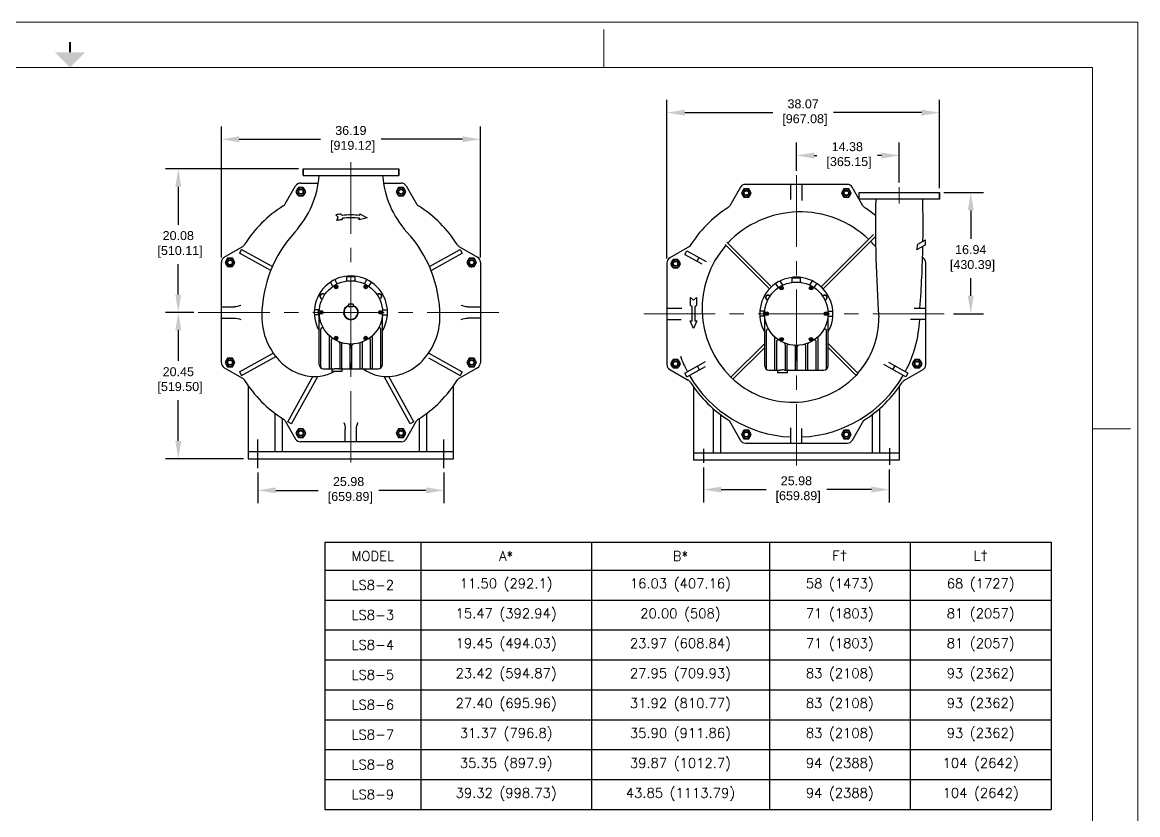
# Model space of a CAD drawing. Header units: inches. Extents: x 3 to 301, y 0 to 227.
# Drawn here: x 145.6 to 301.5, y 116.5 to 227.3 of the extents above; entities that cross this region are included whole.
import ezdxf
from ezdxf.enums import TextEntityAlignment as Align

# ---------------------------------------------------------------- set-up
doc = ezdxf.new("R2010")
doc.units = ezdxf.units.IN
doc.header["$MEASUREMENT"] = 0
doc.linetypes.add('点画线', pattern=[16, 10, -2, 2, -2])
doc.layers.add('OBJ', color=7, linetype='Continuous')
doc.layers.add('Title Block', color=7, linetype='Continuous')
doc.layers.add('中心线层', color=1, linetype='点画线', lineweight=18)
doc.styles.add('ACANSTS', font='romans.shx', dxfattribs={"height": 1})
doc.styles.add('Roman', font='romans')
doc.styles.get("Standard").update_dxf_attribs({"font": 'arial.ttf'})
doc.dimstyles.new('STANDARD 2 PLCS', dxfattribs={"dimtxt": 0.125, "dimasz": 0.18, "dimexe": 0.18, "dimexo": 0.0625, "dimgap": 0.09, "dimtad": 0, "dimtih": 1, "dimtoh": 1, "dimzin": 4, "dimdsep": 46, "dimtxsty": 'Standard', "dimcen": 0.09, "dimaunit": 1, "dimadec": 0, "dimazin": 1, "dimtfac": 1, "dimtofl": 0, "dimtmove": 1, "dimatfit": 3, "dimfxl": 1, "dimtolj": 1, "dimtzin": 4, "dimarcsym": 0})

# ---------------------------------------------------------------- blocks, each defined once
blk = doc.blocks.new('*D158')
at = {"color": 0, "lineweight": -2, "transparency": 16777216}
for p, q in [((184.21, 206.83), (165.61, 206.83)), ((167.41, 204.33), (167.41, 199)), ((167.41, 189.25), (167.41, 193.51)), ((169.57, 186.75), (165.61, 186.75))]:
    blk.add_line(p, q, dxfattribs=at)
at = {"color": 0, "transparency": 16777216}
for points in [[(166.99, 204.33), (167.82, 204.33), (167.41, 206.83)], [(166.99, 189.25), (167.82, 189.25), (167.41, 186.75)]]:
    blk.add_solid(points, dxfattribs=at)
at = {"layer": 'Defpoints', "color": 0, "transparency": 16777216}
for p in [(184.84, 206.83), (167.41, 186.75), (170.19, 186.75)]:
    blk.add_point(p, dxfattribs=at)
at = {"color": 0, "transparency": 16777216, "insert": (167.41, 196.26), "char_height": 1.25, "attachment_point": 5}
blk.add_mtext('\\A1;20.08\\P [510.11]', dxfattribs=at)
blk = doc.blocks.new('*D159')
at = {"color": 0, "lineweight": -2, "transparency": 16777216}
for p, q in [((169.57, 186.75), (165.61, 186.75)), ((167.41, 184.25), (167.41, 179.97)), ((167.41, 168.79), (167.41, 174.48)), ((176.54, 166.29), (165.61, 166.29))]:
    blk.add_line(p, q, dxfattribs=at)
at = {"color": 0, "transparency": 16777216}
for points in [[(166.99, 184.25), (167.82, 184.25), (167.41, 186.75)], [(166.99, 168.79), (167.82, 168.79), (167.41, 166.29)]]:
    blk.add_solid(points, dxfattribs=at)
at = {"layer": 'Defpoints', "color": 0, "transparency": 16777216}
for p in [(167.41, 186.75), (170.19, 186.75), (177.17, 166.29)]:
    blk.add_point(p, dxfattribs=at)
at = {"color": 0, "transparency": 16777216, "insert": (167.41, 177.23), "char_height": 1.25, "attachment_point": 5}
blk.add_mtext('\\A1;20.45\\P [519.50]', dxfattribs=at)
blk = doc.blocks.new('*D160')
at = {"color": 0, "lineweight": -2, "transparency": 16777216}
for p, q in [((173.43, 194.41), (173.43, 212.76)), ((209.62, 194.41), (209.62, 212.76)), ((175.93, 210.96), (187.28, 210.96)), ((207.12, 210.96), (195.76, 210.96))]:
    blk.add_line(p, q, dxfattribs=at)
at = {"color": 0, "transparency": 16777216}
for points in [[(175.93, 211.38), (175.93, 210.55), (173.43, 210.96)], [(207.12, 211.38), (207.12, 210.55), (209.62, 210.96)]]:
    blk.add_solid(points, dxfattribs=at)
at = {"layer": 'Defpoints', "color": 0, "transparency": 16777216}
for p in [(209.62, 210.96), (173.43, 193.79), (209.62, 193.79)]:
    blk.add_point(p, dxfattribs=at)
at = {"color": 0, "transparency": 16777216, "insert": (191.52, 210.96), "char_height": 1.25, "attachment_point": 5}
blk.add_mtext('\\A1;36.19\\P [919.12]', dxfattribs=at)
blk = doc.blocks.new('*D161')
at = {"color": 0, "lineweight": -2, "transparency": 16777216}
for p, q in [((178.53, 164.36), (178.53, 160.07)), ((204.51, 164.36), (204.51, 160.07)), ((181.03, 161.87), (186.96, 161.87)), ((202.01, 161.87), (195.45, 161.87))]:
    blk.add_line(p, q, dxfattribs=at)
at = {"color": 0, "transparency": 16777216}
for points in [[(181.03, 162.29), (181.03, 161.45), (178.53, 161.87)], [(202.01, 162.29), (202.01, 161.45), (204.51, 161.87)]]:
    blk.add_solid(points, dxfattribs=at)
at = {"layer": 'Defpoints', "color": 0, "transparency": 16777216}
for p in [(178.53, 164.98), (204.51, 164.98), (204.51, 161.87)]:
    blk.add_point(p, dxfattribs=at)
at = {"color": 0, "transparency": 16777216, "insert": (191.2, 161.87), "char_height": 1.25, "attachment_point": 5}
blk.add_mtext('\\A1;25.98\\P [659.89]', dxfattribs=at)
blk = doc.blocks.new('*D162')
at = {"color": 0, "lineweight": -2, "transparency": 16777216}
for p, q in [((235.67, 194.31), (235.67, 216.48)), ((273.74, 204.13), (273.74, 216.48)), ((238.17, 214.68), (250.47, 214.68)), ((271.24, 214.68), (258.95, 214.68))]:
    blk.add_line(p, q, dxfattribs=at)
at = {"color": 0, "transparency": 16777216}
for points in [[(238.17, 215.09), (238.17, 214.26), (235.67, 214.68)], [(271.24, 215.09), (271.24, 214.26), (273.74, 214.68)]]:
    blk.add_solid(points, dxfattribs=at)
at = {"layer": 'Defpoints', "color": 0, "transparency": 16777216}
for p in [(273.74, 214.68), (273.74, 203.51), (235.67, 193.68)]:
    blk.add_point(p, dxfattribs=at)
at = {"color": 0, "transparency": 16777216, "insert": (254.71, 214.68), "char_height": 1.25, "attachment_point": 5}
blk.add_mtext('\\A1;38.07\\P [967.08]', dxfattribs=at)
blk = doc.blocks.new('*D163')
at = {"color": 0, "lineweight": -2, "transparency": 16777216}
for p, q in [((274.37, 203.51), (279.93, 203.51)), ((278.13, 201.01), (278.13, 197.04)), ((278.13, 189.07), (278.13, 191.55)), ((275.72, 186.57), (279.93, 186.57))]:
    blk.add_line(p, q, dxfattribs=at)
at = {"color": 0, "transparency": 16777216}
for points in [[(277.72, 201.01), (278.55, 201.01), (278.13, 203.51)], [(277.72, 189.07), (278.55, 189.07), (278.13, 186.57)]]:
    blk.add_solid(points, dxfattribs=at)
at = {"layer": 'Defpoints', "color": 0, "transparency": 16777216}
for p in [(273.74, 203.51), (278.13, 203.51), (275.09, 186.57)]:
    blk.add_point(p, dxfattribs=at)
at = {"color": 0, "transparency": 16777216, "insert": (278.13, 194.3), "char_height": 1.25, "attachment_point": 5}
blk.add_mtext('\\A1;16.94\\P [430.39]', dxfattribs=at)
blk = doc.blocks.new('*D164')
at = {"color": 0, "lineweight": -2, "transparency": 16777216}
for p, q in [((253.76, 206.56), (253.76, 210.49)), ((268.14, 204.9), (268.14, 210.49)), ((256.26, 208.69), (256.64, 208.69)), ((265.64, 208.69), (265.12, 208.69))]:
    blk.add_line(p, q, dxfattribs=at)
at = {"color": 0, "transparency": 16777216}
for points in [[(256.26, 209.1), (256.26, 208.27), (253.76, 208.69)], [(265.64, 209.1), (265.64, 208.27), (268.14, 208.69)]]:
    blk.add_solid(points, dxfattribs=at)
at = {"layer": 'Defpoints', "color": 0, "transparency": 16777216}
for p in [(253.76, 208.69), (253.76, 205.93), (268.14, 204.28)]:
    blk.add_point(p, dxfattribs=at)
at = {"color": 0, "transparency": 16777216, "insert": (260.88, 208.69), "char_height": 1.25, "attachment_point": 5}
blk.add_mtext('\\A1;14.38\\P [365.15]', dxfattribs=at)
blk = doc.blocks.new('*D165')
at = {"color": 0, "lineweight": -2, "transparency": 16777216}
for p, q in [((240.77, 165.09), (240.77, 160.18)), ((266.75, 164.79), (266.75, 160.18)), ((243.27, 161.98), (249.53, 161.98)), ((264.25, 161.98), (258.01, 161.98))]:
    blk.add_line(p, q, dxfattribs=at)
at = {"color": 0, "transparency": 16777216}
for points in [[(243.27, 162.39), (243.27, 161.56), (240.77, 161.98)], [(264.25, 162.39), (264.25, 161.56), (266.75, 161.98)]]:
    blk.add_solid(points, dxfattribs=at)
at = {"layer": 'Defpoints', "color": 0, "transparency": 16777216}
for p in [(240.77, 165.71), (266.75, 165.42), (266.75, 161.98)]:
    blk.add_point(p, dxfattribs=at)
at = {"color": 0, "transparency": 16777216, "insert": (253.77, 161.98), "char_height": 1.25, "attachment_point": 5}
blk.add_mtext('\\A1;25.98\\P [659.89]', dxfattribs=at)
blk = doc.blocks.new('*T174')
at = {"layer": 'Title Block', "color": 0, "linetype": 'ByBlock', "lineweight": -2, "transparency": 16777216}
for p, q in [((0, 0), (101.5, 0)), ((0, 0), (0, -37.39)), ((13.4, 0), (13.4, -37.39)), ((37.27, 0), (37.27, -37.39)), ((62.12, 0), (62.12, -37.39)), ((81.78, 0), (81.78, -37.39)), ((101.5, 0), (101.5, -37.39)), ((0, -3.93), (101.5, -3.93)), ((0, -8.11), (101.5, -8.11)), ((0, -12.29), (101.5, -12.29)), ((0, -16.48), (101.5, -16.48)), ((0, -20.66), (101.5, -20.66)), ((0, -24.84), (101.5, -24.84)), ((0, -29.03), (101.5, -29.03)), ((0, -33.21), (101.5, -33.21)), ((0, -37.39), (101.5, -37.39))]:
    blk.add_line(p, q, dxfattribs=at)
at = {"layer": 'Title Block', "color": 0, "lineweight": 15, "transparency": 16777216, "char_height": 1.35, "attachment_point": 5, "style": 'Roman'}
for s, insert, width in [('MODEL', (6.7, -1.96), 11.2753), ('A*', (25.34, -1.96), 21.7422), ('B*', (49.69, -1.96), 22.7204), ('F{\\fArial|b0|i0|c0|p34;†}', (71.95, -1.96), 17.5359), ('L{\\fArial|b0|i0|c0|p34;†}', (91.64, -1.96), 17.5996), ('LS8-2', (6.7, -6.02), 11.2753), ('11.50 (292.1)', (25.34, -6.02), 21.7422), ('16.03 (407.16)', (49.69, -6.02), 22.7204), ('58 (1473)', (71.95, -6.02), 17.5359), ('68 (1727)', (91.64, -6.02), 18.6628), ('15.47 (392.94)', (25.34, -10.2), 21.7422), ('20.00 (508)', (49.69, -10.2), 22.7204), ('71 (1803)', (71.95, -10.2), 18.599), ('81 (2057)', (91.64, -10.2), 18.6628), ('LS8-3', (6.7, -10.2), 11.2753), ('LS8-4', (6.7, -14.38), 11.2753), ('19.45 (494.03)', (25.34, -14.38), 21.7422), ('23.97 (608.84)', (49.69, -14.38), 22.7204), ('71 (1803)', (71.95, -14.38), 18.599), ('81 (2057)', (91.64, -14.38), 18.6628), ('LS8-5', (6.7, -18.57), 11.2753), ('23.42 (594.87)', (25.34, -18.57), 21.7422), ('27.95 (709.93)', (49.69, -18.57), 22.7204), ('83 (2108)', (71.95, -18.57), 18.599), ('93 (2362)', (91.64, -18.57), 18.6628), ('27.40 (695.96)', (25.34, -22.75), 21.7422), ('31.92 (810.77)', (49.69, -22.75), 22.7204), ('83 (2108)', (71.95, -22.75), 18.599), ('93 (2362)', (91.64, -22.75), 18.6628), ('LS8-6', (6.7, -22.75), 11.2753), ('LS8-7', (6.7, -26.93), 11.2753), ('31.37 (796.8)', (25.34, -26.93), 21.7422), ('35.90 (911.86)', (49.69, -26.93), 22.7204), ('83 (2108)', (71.95, -26.93), 18.599), ('93 (2362)', (91.64, -26.93), 18.6628), ('LS8-8', (6.7, -31.12), 11.2753), ('35.35 (897.9)', (25.34, -31.12), 21.7422), ('39.87 (1012.7)', (49.69, -31.12), 22.7204), ('94 (2388)', (71.95, -31.12), 18.599), ('104 (2642)', (91.64, -31.12), 18.6628), ('39.32 (998.73)', (25.34, -35.3), 21.7422), ('43.85 (1113.79)', (49.69, -35.3), 22.7204), ('94 (2388)', (71.95, -35.3), 18.599), ('104 (2642)', (91.64, -35.3), 18.6628), ('LS8-9', (6.7, -35.3), 11.2753)]:
    blk.add_mtext(s, dxfattribs=dict(at, insert=insert, width=width))
blk = doc.blocks.new('LONE STAR BLOWER TITLE BLOCK (SIZE A)')
at = {"layer": 'Title Block', "lineweight": 15}
for p, q in [((23.625, 18), (0, 18)), ((17.719, 17.5), (17.719, 17.922)), ((23.625, 0), (23.625, 18)), ((23.125, 17.5), (0.5, 17.5)), ((23.125, 17.5), (0.5, 17.5)), ((23.125, 0.5), (23.125, 17.5)), ((23.125, 13.5), (23.547, 13.5))]:
    blk.add_line(p, q, dxfattribs=at)
at = {"layer": 'Title Block', "lineweight": 15, "const_width": 0.0225}
blk.add_lwpolyline([(11.812, 17.781), (11.812, 17.669)], dxfattribs=at)
at = {"layer": 'Title Block', "lineweight": 15}
blk.add_solid([(11.644, 17.669), (11.981, 17.669), (11.812, 17.5)], dxfattribs=at)
at = {"layer": 'Title Block', "lineweight": 15, "style": 'ACANSTS'}
for tag, p, height in [('DRAWN_BY', (14.369, 2.285), 0.135), ('DRAWN_DATE', (15.515, 2.294), 0.135), ('DRAWING_SUBTITLE', (17.513, 1.977), 0.203), ('CHECKED_BY', (14.391, 1.94), 0.135), ('CHECK_DATE', (15.496, 1.94), 0.135), ('ENGINEER', (14.385, 1.608), 0.135), ('ENG_DATE', (15.487, 1.603), 0.135), ('DRAWING_SUBTITLE', (17.511, 1.549), 0.203), ('MANUFACTURING', (14.381, 1.271), 0.135), ('MFG_DATE', (15.488, 1.27), 0.135), ('CONTROL', (14.381, 0.933), 0.135), ('CONTROL_DATE', (15.488, 0.932), 0.135), ('CAGE_CODE', (17.727, 0.916), 0.135), ('MODEL_FILE_NAME', (8.295, 0.611), 0.135), ('APPROVED_BY', (14.37, 0.568), 0.135), ('APPROVAL_DATE', (15.48, 0.562), 0.135)]:
    blk.add_attdef(tag, p, '', height=height, dxfattribs=at)
at = {"layer": 'Title Block', "lineweight": 15, "style": 'Roman', "flags": 8}
for tag, height, p in [('DWG_NUMBER', 0.281, (18.91, 1.147)), ('SCALE', 0.135, (17.903, 0.704)), ('SHEETNUMBER', 0.135, (21.256, 0.704)), ('TOTA_SHEETS', 0.135, (21.894, 0.702))]:
    blk.add_attdef(tag, text='', height=height, dxfattribs=at).set_placement(p, align=Align.TOP_LEFT)
at = {"layer": 'Title Block', "lineweight": 15, "style": 'ACANSTS'}
blk.add_attdef('REVISION', text='', height=0.135, dxfattribs=at).set_placement((22.849, 0.893), align=Align.CENTER)

msp = doc.modelspace()

# ---------------------------------------------------------------- linework, layer by layer
at = {"color": 5}
for p, q in [((178.533, 164.981), (178.533, 168.981)), ((204.513, 164.981), (204.513, 168.981)), ((240.772, 167.669), (240.772, 165.715)), ((266.752, 167.79), (266.752, 165.419))]:
    msp.add_line(p, q, dxfattribs=at)
at = {"layer": 'OBJ', "color": 7}
for p, q in [((184.836, 206.829), (184.836, 205.885)), ((184.836, 205.885), (184.836, 206.829)), ((184.836, 206.829), (198.209, 206.829)), ((184.836, 205.885), (198.209, 205.885)), ((198.209, 206.829), (198.209, 205.885)), ((198.209, 205.885), (198.209, 206.829)), ((182.343, 201.919), (183.801, 204.446)), ((184.19, 204.215), (183.85, 203.625)), ((184.872, 204.215), (184.19, 204.215)), ((184.482, 204.839), (186.968, 204.839)), ((184.531, 204.215), (184.531, 204.219)), ((185.212, 203.625), (184.872, 204.215)), ((196.077, 204.839), (198.563, 204.839)), ((198.174, 204.215), (197.833, 203.625)), ((198.855, 204.215), (198.174, 204.215)), ((198.514, 204.215), (198.514, 204.219)), ((199.195, 203.625), (198.855, 204.215)), ((199.244, 204.446), (200.703, 201.919)), ((245.963, 204.265), (244.46, 201.66)), ((260.879, 204.658), (246.645, 204.658)), ((252.975, 202.516), (252.975, 204.658)), ((254.549, 204.658), (254.549, 202.407)), ((263.064, 201.66), (261.561, 204.265)), ((183.85, 203.625), (184.19, 203.035)), ((184.19, 203.035), (184.872, 203.035)), ((184.872, 203.035), (185.212, 203.625)), ((197.833, 203.625), (198.174, 203.035)), ((198.174, 203.035), (198.855, 203.035)), ((198.855, 203.035), (199.195, 203.625)), ((246.43, 204.034), (246.089, 203.444)), ((246.089, 203.444), (246.43, 202.854)), ((247.111, 204.034), (246.43, 204.034)), ((246.43, 202.854), (247.111, 202.854)), ((246.77, 204.034), (246.77, 204.038)), ((247.452, 203.444), (247.111, 204.034)), ((247.111, 202.854), (247.452, 203.444)), ((260.413, 204.034), (260.072, 203.444)), ((260.072, 203.444), (260.413, 202.854)), ((261.094, 204.034), (260.413, 204.034)), ((260.413, 202.854), (261.094, 202.854)), ((260.754, 204.034), (260.754, 204.038)), ((261.435, 203.444), (261.094, 204.034)), ((261.094, 202.854), (261.435, 203.444)), ((262.533, 202.566), (262.533, 203.51)), ((262.533, 202.566), (262.533, 203.51)), ((262.533, 203.51), (273.743, 203.51)), ((273.743, 203.51), (273.743, 202.566)), ((273.743, 202.566), (273.743, 203.51)), ((273.743, 202.566), (262.533, 202.566)), ((189.761, 200.049), (189.405, 200.389)), ((189.542, 199.614), (189.761, 200.049)), ((190.121, 200.494), (190.306, 200.316)), ((190.353, 199.925), (190.211, 199.712)), ((193.774, 199.964), (192.697, 199.688)), ((192.697, 199.688), (192.721, 199.922)), ((192.762, 200.314), (192.786, 200.548)), ((192.786, 200.548), (193.774, 199.964)), ((244.05, 196.556), (250.288, 190.317)), ((264.562, 197.643), (257.236, 190.317)), ((264.82, 197.345), (257.514, 190.039)), ((270.723, 196.304), (271.8, 196.901)), ((173.823, 194.467), (176.349, 195.926)), ((176.239, 195.555), (175.953, 195.039)), ((180.324, 192.616), (175.953, 195.039)), ((176.239, 195.555), (180.553, 193.164)), ((202.492, 193.164), (206.806, 195.555)), ((202.721, 192.616), (207.092, 195.039)), ((206.696, 195.926), (209.222, 194.467)), ((206.806, 195.555), (207.092, 195.039)), ((238.833, 195.964), (236.062, 194.364)), ((238.19, 194.859), (238.476, 195.375)), ((238.19, 194.859), (240.578, 193.536)), ((238.476, 195.375), (241.155, 193.89)), ((243.793, 196.255), (250.01, 190.039)), ((270.615, 195.569), (271.788, 196.22)), ((173.43, 179.706), (173.43, 193.786)), ((174.303, 194.328), (173.962, 193.738)), ((173.962, 193.738), (174.303, 193.148)), ((174.984, 194.328), (174.303, 194.328)), ((174.643, 194.328), (174.643, 194.331)), ((175.325, 193.738), (174.984, 194.328)), ((174.984, 193.148), (175.325, 193.738)), ((208.061, 194.328), (207.721, 193.738)), ((207.721, 193.738), (208.061, 193.148)), ((208.742, 194.328), (208.061, 194.328)), ((208.402, 194.328), (208.402, 194.331)), ((209.083, 193.738), (208.742, 194.328)), ((208.742, 193.148), (209.083, 193.738)), ((209.616, 193.786), (209.616, 179.706)), ((235.669, 193.682), (235.669, 179.448)), ((236.542, 194.147), (236.201, 193.557)), ((236.201, 193.557), (236.542, 192.967)), ((237.223, 194.147), (236.542, 194.147)), ((236.883, 194.147), (236.883, 194.151)), ((237.564, 193.557), (237.223, 194.147)), ((237.223, 192.967), (237.564, 193.557)), ((239.885, 193.92), (240.171, 194.436)), ((271.462, 194.364), (271.398, 194.4)), ((271.855, 179.448), (271.855, 193.682)), ((174.303, 193.148), (174.984, 193.148)), ((190.933, 191.233), (190.933, 191.781)), ((190.933, 191.781), (192.113, 191.781)), ((192.113, 191.233), (192.113, 191.781)), ((208.061, 193.148), (208.742, 193.148)), ((236.542, 192.967), (237.223, 192.967)), ((189.015, 190.381), (188.665, 190.987)), ((189.626, 190.739), (189.279, 191.341)), ((189.39, 190.439), (189.323, 190.323)), ((189.323, 190.323), (189.39, 190.206)), ((189.525, 190.439), (189.39, 190.439)), ((189.39, 190.206), (189.525, 190.206)), ((189.592, 190.323), (189.525, 190.439)), ((189.525, 190.206), (189.592, 190.323)), ((193.42, 190.74), (193.766, 191.341)), ((193.52, 190.439), (193.453, 190.323)), ((193.453, 190.323), (193.52, 190.206)), ((193.655, 190.439), (193.52, 190.439)), ((193.52, 190.206), (193.655, 190.206)), ((193.722, 190.323), (193.655, 190.439)), ((193.655, 190.206), (193.722, 190.323)), ((194.03, 190.381), (194.38, 190.987)), ((251.254, 190.2), (250.905, 190.806)), ((251.865, 190.558), (251.518, 191.16)), ((251.63, 190.258), (251.562, 190.142)), ((251.562, 190.142), (251.63, 190.025)), ((251.765, 190.258), (251.63, 190.258)), ((251.832, 190.142), (251.765, 190.258)), ((251.765, 190.025), (251.832, 190.142)), ((253.172, 191.052), (253.172, 191.6)), ((253.172, 191.6), (254.352, 191.6)), ((254.352, 191.052), (254.352, 191.6)), ((255.659, 190.559), (256.006, 191.16)), ((255.76, 190.258), (255.692, 190.142)), ((255.692, 190.142), (255.76, 190.025)), ((255.894, 190.258), (255.76, 190.258)), ((255.962, 190.142), (255.894, 190.258)), ((255.894, 190.025), (255.962, 190.142)), ((256.27, 190.2), (256.619, 190.806)), ((187.197, 189.008), (187.401, 189.362)), ((187.401, 188.654), (187.197, 189.008)), ((187.401, 189.362), (187.81, 189.362)), ((187.535, 188.654), (187.401, 188.654)), ((187.81, 189.362), (187.875, 189.249)), ((195.171, 189.249), (195.235, 189.362)), ((195.235, 189.362), (195.644, 189.362)), ((195.644, 188.654), (195.512, 188.654)), ((195.644, 189.362), (195.849, 189.008)), ((195.849, 189.008), (195.644, 188.654)), ((238.983, 187.732), (238.983, 188.814)), ((238.983, 188.814), (239.396, 188.467)), ((239.396, 188.467), (239.809, 188.814)), ((239.809, 188.814), (239.809, 187.732)), ((249.436, 188.827), (249.64, 189.181)), ((249.64, 188.473), (249.436, 188.827)), ((249.64, 189.181), (250.049, 189.181)), ((250.049, 189.181), (250.114, 189.068)), ((251.63, 190.025), (251.765, 190.025)), ((255.76, 190.025), (255.894, 190.025)), ((257.41, 189.068), (257.475, 189.181)), ((257.475, 189.181), (257.884, 189.181)), ((257.884, 189.181), (258.088, 188.827)), ((258.088, 188.827), (257.884, 188.473)), ((173.43, 187.533), (175.201, 187.533)), ((187.115, 187.1), (186.422, 187.1)), ((186.999, 186.392), (186.999, 187.1)), ((191.231, 187.926), (191.208, 187.902)), ((191.208, 187.902), (191.208, 187.556)), ((191.208, 187.657), (191.208, 187.533)), ((191.208, 187.556), (191.231, 187.533)), ((191.837, 187.533), (191.208, 187.533)), ((191.814, 187.926), (191.231, 187.926)), ((191.814, 187.533), (191.231, 187.533)), ((191.837, 187.902), (191.814, 187.926)), ((191.814, 187.533), (191.837, 187.556)), ((191.837, 187.902), (191.837, 187.556)), ((191.837, 187.657), (191.837, 187.533)), ((195.927, 187.1), (196.623, 187.1)), ((207.844, 187.533), (209.616, 187.533)), ((235.669, 187.352), (237.779, 187.352)), ((239.199, 187.551), (238.983, 187.732)), ((239.199, 185.579), (239.199, 187.551)), ((239.809, 187.732), (239.592, 187.551)), ((239.592, 187.551), (239.592, 185.579)), ((249.774, 188.473), (249.64, 188.473)), ((257.884, 188.473), (257.752, 188.473)), ((270.204, 187.352), (271.855, 187.352)), ((173.43, 185.959), (175.201, 185.959)), ((187.098, 186.392), (186.422, 186.392)), ((187.098, 179.469), (187.098, 186.639)), ((187.325, 186.863), (187.258, 186.746)), ((187.258, 186.746), (187.325, 186.629)), ((187.46, 186.863), (187.325, 186.863)), ((187.325, 186.629), (187.46, 186.629)), ((187.528, 186.746), (187.46, 186.863)), ((187.46, 186.629), (187.528, 186.746)), ((195.585, 186.863), (195.518, 186.746)), ((195.518, 186.746), (195.585, 186.629)), ((195.72, 186.863), (195.585, 186.863)), ((195.585, 186.629), (195.72, 186.629)), ((195.787, 186.746), (195.72, 186.863)), ((195.72, 186.629), (195.787, 186.746)), ((195.947, 179.469), (195.947, 186.639)), ((195.947, 186.392), (196.623, 186.392)), ((209.616, 185.959), (207.844, 185.959)), ((235.669, 185.778), (237.663, 185.778)), ((238.943, 185.579), (239.199, 185.579)), ((239.396, 184.487), (238.943, 185.579)), ((239.848, 185.579), (239.396, 184.487)), ((239.592, 185.579), (239.848, 185.579)), ((249.354, 186.919), (248.661, 186.919)), ((249.337, 186.211), (248.661, 186.211)), ((249.239, 186.211), (249.239, 186.919)), ((249.337, 179.288), (249.337, 186.458)), ((249.565, 186.682), (249.497, 186.565)), ((249.497, 186.565), (249.565, 186.448)), ((249.7, 186.682), (249.565, 186.682)), ((249.565, 186.448), (249.7, 186.448)), ((249.767, 186.565), (249.7, 186.682)), ((249.7, 186.448), (249.767, 186.565)), ((257.824, 186.682), (257.757, 186.565)), ((257.757, 186.565), (257.824, 186.448)), ((257.959, 186.682), (257.824, 186.682)), ((257.824, 186.448), (257.959, 186.448)), ((258.027, 186.565), (257.959, 186.682)), ((257.959, 186.448), (258.027, 186.565)), ((258.167, 186.919), (258.863, 186.919)), ((258.187, 179.288), (258.187, 186.458)), ((258.187, 186.211), (258.863, 186.211)), ((271.855, 185.778), (269.716, 185.778)), ((187.334, 178.997), (187.334, 184.418)), ((195.711, 178.997), (195.711, 184.418)), ((249.573, 178.816), (249.573, 184.237)), ((257.951, 178.816), (257.951, 184.237)), ((188.533, 178.965), (188.533, 183.398)), ((188.769, 182.896), (188.769, 178.965)), ((189.39, 183.286), (189.323, 183.169)), ((189.323, 183.169), (189.39, 183.052)), ((189.525, 183.286), (189.39, 183.286)), ((189.39, 183.052), (189.525, 183.052)), ((189.592, 183.169), (189.525, 183.286)), ((189.525, 183.052), (189.592, 183.169)), ((189.969, 182.469), (189.969, 178.965)), ((193.076, 182.469), (193.076, 178.965)), ((193.52, 183.286), (193.453, 183.169)), ((193.453, 183.169), (193.52, 183.052)), ((193.655, 183.286), (193.52, 183.286)), ((193.52, 183.052), (193.655, 183.052)), ((193.722, 183.169), (193.655, 183.286)), ((193.655, 183.052), (193.722, 183.169)), ((194.276, 178.965), (194.276, 182.896)), ((194.512, 183.398), (194.512, 178.965)), ((244.621, 177.702), (249.337, 182.418)), ((250.773, 178.785), (250.773, 183.217)), ((251.009, 182.715), (251.009, 178.785)), ((251.63, 183.105), (251.562, 182.988)), ((251.562, 182.988), (251.63, 182.872)), ((251.765, 183.105), (251.63, 183.105)), ((251.63, 182.872), (251.765, 182.872)), ((251.832, 182.988), (251.765, 183.105)), ((251.765, 182.872), (251.832, 182.988)), ((255.76, 183.105), (255.692, 182.988)), ((255.692, 182.988), (255.76, 182.872)), ((255.894, 183.105), (255.76, 183.105)), ((255.76, 182.872), (255.894, 182.872)), ((255.962, 182.988), (255.894, 183.105)), ((255.894, 182.872), (255.962, 182.988)), ((256.515, 178.785), (256.515, 182.715)), ((256.751, 183.217), (256.751, 178.785)), ((262.36, 178.246), (258.187, 182.418)), ((175.953, 178.453), (180.671, 181.068)), ((190.205, 182.262), (190.205, 178.965)), ((191.405, 178.896), (191.405, 182.135)), ((191.641, 178.896), (191.641, 182.135)), ((192.84, 178.965), (192.84, 182.262)), ((202.399, 181.055), (207.092, 178.453)), ((244.906, 177.431), (249.337, 181.862)), ((252.208, 182.288), (252.208, 178.785)), ((252.444, 182.081), (252.444, 178.785)), ((253.644, 178.715), (253.644, 181.954)), ((253.88, 178.715), (253.88, 181.954)), ((255.08, 178.785), (255.08, 182.081)), ((255.316, 182.288), (255.316, 178.785)), ((262.097, 177.952), (258.187, 181.862)), ((174.303, 180.344), (173.962, 179.754)), ((173.962, 179.754), (174.303, 179.164)), ((174.984, 180.344), (174.303, 180.344)), ((174.643, 180.344), (174.643, 180.348)), ((175.325, 179.754), (174.984, 180.344)), ((174.984, 179.164), (175.325, 179.754)), ((176.237, 177.936), (181.026, 180.59)), ((202.371, 180.395), (206.808, 177.936)), ((208.061, 180.344), (207.721, 179.754)), ((207.721, 179.754), (208.061, 179.164)), ((208.742, 180.344), (208.061, 180.344)), ((208.402, 180.344), (208.402, 180.348)), ((209.083, 179.754), (208.742, 180.344)), ((208.742, 179.164), (209.083, 179.754)), ((236.542, 180.163), (236.201, 179.573)), ((236.201, 179.573), (236.542, 178.983)), ((237.223, 180.163), (236.542, 180.163)), ((236.883, 180.163), (236.883, 180.167)), ((237.564, 179.573), (237.223, 180.163)), ((237.223, 178.983), (237.564, 179.573)), ((238.19, 178.271), (241.077, 179.871)), ((240.246, 178.736), (239.96, 179.252)), ((269.048, 177.755), (265.978, 179.457)), ((269.334, 178.271), (266.674, 179.745)), ((267.499, 179.288), (267.213, 178.772)), ((270.301, 180.163), (269.96, 179.573)), ((269.96, 179.573), (270.301, 178.983)), ((270.982, 180.163), (270.301, 180.163)), ((270.641, 180.163), (270.641, 180.167)), ((271.323, 179.573), (270.982, 180.163)), ((270.982, 178.983), (271.323, 179.573)), ((176.349, 177.566), (173.823, 179.024)), ((174.303, 179.164), (174.984, 179.164)), ((175.953, 178.453), (176.237, 177.936)), ((182.713, 171.462), (186.218, 177.785)), ((183.229, 171.176), (186.892, 177.784)), ((187.688, 178.879), (189.253, 178.879)), ((188.868, 178.761), (188.868, 178.486)), ((188.868, 178.761), (188.868, 178.486)), ((190.244, 178.486), (188.868, 178.486)), ((189.851, 178.879), (189.851, 178.879)), ((189.852, 178.879), (195.357, 178.879)), ((190.244, 178.761), (190.244, 178.486)), ((190.244, 178.761), (190.244, 178.486)), ((199.816, 171.176), (196.153, 177.784)), ((200.332, 171.462), (196.827, 177.785)), ((209.222, 179.024), (206.696, 177.566)), ((207.092, 178.453), (206.808, 177.936)), ((208.061, 179.164), (208.742, 179.164)), ((236.062, 178.766), (238.667, 177.263)), ((236.542, 178.983), (237.223, 178.983)), ((238.476, 177.755), (238.19, 178.271)), ((238.476, 177.755), (241.052, 179.182)), ((249.927, 178.698), (251.493, 178.698)), ((251.107, 178.581), (251.107, 178.305)), ((251.107, 178.581), (251.107, 178.305)), ((252.484, 178.305), (251.107, 178.305)), ((252.09, 178.698), (252.09, 178.698)), ((252.092, 178.698), (257.597, 178.698)), ((252.484, 178.581), (252.484, 178.305)), ((252.484, 178.581), (252.484, 178.305)), ((268.857, 177.263), (271.462, 178.766)), ((269.334, 178.271), (269.048, 177.755)), ((270.301, 178.983), (270.982, 178.983)), ((177.166, 176.495), (177.166, 166.293)), ((205.879, 166.293), (205.879, 176.495)), ((180.916, 172.65), (180.916, 167.276)), ((181.916, 171.95), (181.916, 167.276)), ((182.343, 171.572), (183.801, 169.046)), ((199.244, 169.046), (200.702, 171.572)), ((201.129, 167.276), (201.129, 171.95)), ((202.129, 167.276), (202.129, 172.65)), ((244.363, 171.636), (245.963, 168.865)), ((263.161, 171.636), (261.561, 168.865)), ((184.19, 170.457), (183.85, 169.867)), ((183.85, 169.867), (184.19, 169.277)), ((184.872, 170.457), (184.19, 170.457)), ((184.531, 170.457), (184.531, 170.461)), ((185.212, 169.867), (184.872, 170.457)), ((184.872, 169.277), (185.212, 169.867)), ((190.736, 168.653), (190.736, 170.425)), ((192.309, 168.653), (192.309, 170.425)), ((198.174, 170.457), (197.833, 169.867)), ((197.833, 169.867), (198.174, 169.277)), ((198.855, 170.457), (198.174, 170.457)), ((198.514, 170.457), (198.514, 170.461)), ((199.195, 169.867), (198.855, 170.457)), ((198.855, 169.277), (199.195, 169.867)), ((246.43, 170.276), (246.089, 169.686)), ((247.111, 170.276), (246.43, 170.276)), ((246.77, 170.276), (246.77, 170.28)), ((247.452, 169.686), (247.111, 170.276)), ((252.975, 168.472), (252.975, 170.624)), ((254.549, 168.472), (254.549, 170.538)), ((260.413, 170.276), (260.072, 169.686)), ((261.094, 170.276), (260.413, 170.276)), ((260.754, 170.276), (260.754, 170.28)), ((261.435, 169.686), (261.094, 170.276)), ((183.801, 169.046), (183.776, 169.09)), ((184.19, 169.277), (184.872, 169.277)), ((198.563, 168.653), (184.482, 168.653)), ((198.174, 169.277), (198.855, 169.277)), ((199.269, 169.09), (199.244, 169.046)), ((246.089, 169.686), (246.43, 169.096)), ((246.43, 169.096), (247.111, 169.096)), ((246.645, 168.472), (260.879, 168.472)), ((247.111, 169.096), (247.452, 169.686)), ((260.072, 169.686), (260.413, 169.096)), ((260.413, 169.096), (261.094, 169.096)), ((261.094, 169.096), (261.435, 169.686)), ((205.879, 167.276), (177.166, 167.276)), ((177.166, 166.293), (205.879, 166.293))]:
    msp.add_line(p, q, dxfattribs=at)
at = {"layer": 'OBJ'}
for p, q in [((262.36, 178.246), (262.097, 177.952)), ((239.407, 176.312), (239.407, 166.095)), ((268.117, 176.312), (268.117, 166.095)), ((242.157, 173.279), (242.157, 167.095)), ((265.367, 173.279), (265.367, 167.095)), ((183.229, 171.176), (182.713, 171.462)), ((200.332, 171.462), (199.816, 171.176)), ((243.157, 172.468), (243.157, 167.095)), ((264.367, 172.468), (264.367, 167.095)), ((268.117, 167.095), (239.407, 167.095)), ((268.117, 166.095), (239.407, 166.095))]:
    msp.add_line(p, q, dxfattribs=at)
at = {"layer": 'OBJ', "color": 7}
msp.add_lwpolyline([(271.788, 196.22), (271.792, 196.46), (271.796, 196.712), (271.8, 196.901)], dxfattribs=at)
for centre, radius in [((184.531, 203.625), 0.59), ((198.514, 203.625), 0.59), ((184.531, 203.625), 0.393), ((184.531, 203.625), 0.315), ((198.514, 203.625), 0.393), ((198.514, 203.625), 0.315), ((246.77, 203.444), 0.59), ((246.77, 203.444), 0.393), ((246.77, 203.444), 0.315), ((260.754, 203.444), 0.59), ((260.754, 203.444), 0.393), ((260.754, 203.444), 0.315), ((174.643, 193.738), 0.59), ((174.643, 193.738), 0.393), ((174.643, 193.738), 0.315), ((208.402, 193.738), 0.59), ((208.402, 193.738), 0.393), ((208.402, 193.738), 0.315), ((236.883, 193.557), 0.59), ((236.883, 193.557), 0.393), ((236.883, 193.557), 0.315), ((189.458, 190.323), 0.256), ((189.458, 190.323), 0.135), ((193.587, 190.323), 0.256), ((193.587, 190.323), 0.135), ((251.697, 190.142), 0.256), ((251.697, 190.142), 0.135), ((255.827, 190.142), 0.256), ((255.827, 190.142), 0.135), ((187.393, 186.746), 0.256), ((187.393, 186.746), 0.135), ((195.652, 186.746), 0.256), ((195.652, 186.746), 0.135), ((249.632, 186.565), 0.256), ((249.632, 186.565), 0.135), ((257.892, 186.565), 0.256), ((257.892, 186.565), 0.135), ((189.458, 183.169), 0.256), ((189.458, 183.169), 0.135), ((193.587, 183.169), 0.256), ((193.587, 183.169), 0.135), ((251.697, 182.988), 0.256), ((251.697, 182.988), 0.135), ((255.827, 182.988), 0.256), ((255.827, 182.988), 0.135), ((174.643, 179.754), 0.59), ((174.643, 179.754), 0.393), ((174.643, 179.754), 0.315), ((208.402, 179.754), 0.59), ((208.402, 179.754), 0.393), ((208.402, 179.754), 0.315), ((236.883, 179.573), 0.59), ((236.883, 179.573), 0.393), ((236.883, 179.573), 0.315), ((270.641, 179.573), 0.59), ((270.641, 179.573), 0.393), ((270.641, 179.573), 0.315), ((184.531, 169.867), 0.59), ((184.531, 169.867), 0.393), ((184.531, 169.867), 0.315), ((198.514, 169.867), 0.59), ((198.514, 169.867), 0.393), ((198.514, 169.867), 0.315), ((246.77, 169.686), 0.59), ((246.77, 169.686), 0.393), ((246.77, 169.686), 0.315), ((260.754, 169.686), 0.59), ((260.754, 169.686), 0.393), ((260.754, 169.686), 0.315)]:
    msp.add_circle(centre, radius, dxfattribs=at)
at = {"layer": 'OBJ'}
for centre in [(191.523, 186.746), (253.762, 186.565)]:
    msp.add_circle(centre, 4.425, dxfattribs=at)
at = {"layer": 'OBJ', "color": 7}
for centre, radius, start, end in [((173.994, 206.83), 13.123, 317.65706, 355.86933), ((209.051, 206.83), 13.123, 184.13067, 222.34294), ((184.531, 203.625), 0.594, 83.44588, 95.33188), ((198.514, 203.625), 0.594, 83.44588, 95.33188), ((184.531, 203.625), 0.594, 203.50508, 215.29601), ((184.531, 203.625), 0.594, 144.62313, 156.17696), ((184.531, 203.625), 0.594, 264.47388, 275.94657), ((184.531, 203.625), 0.594, 24.03356, 35.51215), ((184.531, 203.625), 0.594, 324.49273, 335.53237), ((198.514, 203.625), 0.594, 203.50508, 215.29601), ((198.514, 203.625), 0.594, 144.62313, 156.17696), ((198.514, 203.625), 0.594, 264.47388, 275.94657), ((198.514, 203.625), 0.594, 24.03356, 35.51215), ((198.514, 203.625), 0.594, 324.49273, 335.53237), ((246.77, 203.444), 0.594, 203.50508, 215.29601), ((246.77, 203.444), 0.594, 144.62313, 156.17696), ((246.77, 203.444), 0.594, 264.47388, 275.94657), ((246.77, 203.444), 0.594, 83.44588, 95.33188), ((246.77, 203.444), 0.594, 24.03356, 35.51215), ((246.77, 203.444), 0.594, 324.49273, 335.53237), ((260.754, 203.444), 0.594, 203.50508, 215.29601), ((260.754, 203.444), 0.594, 144.62313, 156.17696), ((260.754, 203.444), 0.594, 264.47388, 275.94657), ((260.754, 203.444), 0.594, 83.44588, 95.33188), ((260.754, 203.444), 0.594, 24.03356, 35.51215), ((260.754, 203.444), 0.594, 324.49273, 335.53237), ((191.523, 186.746), 17.641, 122.35373, 147.64627), ((191.523, 186.746), 17.641, 32.35373, 57.64627), ((253.762, 186.565), 17.641, 122.8049, 147.80676), ((253.762, 186.565), 17.641, 51.19747, 57.1951), ((191.523, 188.381), 12.193, 96.60264, 100), ((191.523, 188.381), 11.406, 96.60264, 100), ((191.523, 188.381), 11.996, 84.07003, 95.81924), ((191.523, 188.381), 11.603, 84.07003, 95.78312), ((196.695, 186.098), 17.621, 137.54736, 179.48753), ((186.35, 186.098), 17.621, 0.51247, 42.45264), ((238.239, 200.708), 32.781, 350.9813, 352.27884), ((174.643, 193.738), 0.594, 203.50508, 215.29601), ((174.643, 193.738), 0.594, 144.62313, 156.17696), ((174.643, 193.738), 0.594, 83.44588, 95.33188), ((174.643, 193.738), 0.594, 24.03356, 35.51215), ((174.643, 193.738), 0.594, 324.49273, 335.53237), ((208.402, 193.738), 0.594, 203.50508, 215.29601), ((208.402, 193.738), 0.594, 144.62313, 156.17696), ((208.402, 193.738), 0.594, 83.44588, 95.33188), ((208.402, 193.738), 0.594, 24.03356, 35.51215), ((208.402, 193.738), 0.594, 324.49273, 335.53237), ((236.883, 193.557), 0.594, 203.50508, 215.29601), ((236.883, 193.557), 0.594, 144.62313, 156.17696), ((236.883, 193.557), 0.594, 83.44588, 95.33188), ((236.883, 193.557), 0.594, 24.03356, 35.51215), ((236.883, 193.557), 0.594, 324.49273, 335.53237), ((271.068, 193.682), 0.787, 0, 60), ((174.643, 193.738), 0.594, 264.47388, 275.94657), ((191.523, 186.746), 5.113, 329.79033, 209.86425), ((208.402, 193.738), 0.594, 264.47388, 275.94657), ((236.883, 193.557), 0.594, 264.47388, 275.94657), ((190.815, 191.233), 0.118, 278.96576, 0), ((192.231, 191.233), 0.118, 180, 261.03424), ((253.762, 186.565), 5.113, 329.79033, 209.86425), ((253.054, 191.052), 0.118, 278.96576, 0), ((254.47, 191.052), 0.118, 180, 261.03424), ((187.605, 189.008), 0.354, 41.6548, 259.00881), ((187.605, 189.008), 0.362, 258.22756, 258.72765), ((195.44, 189.008), 0.354, 281.31661, 138.34499), ((195.44, 189.008), 0.362, 281.57055, 281.72862), ((249.845, 188.827), 0.354, 41.6548, 259.00881), ((257.679, 188.827), 0.354, 281.31661, 138.34499), ((191.523, 186.746), 1.023, 107.92021, 72.07979), ((191.523, 186.746), 0.964, 109.05833, 70.94167), ((249.845, 188.827), 0.362, 258.22756, 258.72765), ((257.679, 188.827), 0.362, 281.57055, 281.72862), ((188.042, 186.175), 8.968, 179.48753, 226.47037), ((195.003, 186.175), 8.968, 313.52963, 0.51247), ((174.643, 179.754), 0.594, 203.50508, 215.29601), ((174.643, 179.754), 0.594, 144.62313, 156.17696), ((174.643, 179.754), 0.594, 83.44588, 95.33188), ((174.643, 179.754), 0.594, 24.03356, 35.51215), ((174.643, 179.754), 0.594, 324.49273, 335.53237), ((186.688, 184.749), 7.001, 226.47037, 257.00754), ((187.688, 179.469), 0.59, 180, 270), ((195.357, 179.469), 0.59, 270, 0), ((196.357, 184.749), 7.001, 282.99246, 313.52963), ((208.402, 179.754), 0.594, 203.50508, 215.29601), ((208.402, 179.754), 0.594, 144.62313, 156.17696), ((208.402, 179.754), 0.594, 83.44588, 95.33188), ((208.402, 179.754), 0.594, 24.03356, 35.51215), ((208.402, 179.754), 0.594, 324.49273, 335.53237), ((236.883, 179.573), 0.594, 203.50508, 215.29601), ((236.883, 179.573), 0.594, 144.62313, 156.17696), ((236.883, 179.573), 0.594, 83.44588, 95.33188), ((236.883, 179.573), 0.594, 24.03356, 35.51215), ((236.883, 179.573), 0.594, 324.49273, 335.53237), ((249.927, 179.288), 0.59, 180, 270), ((257.597, 179.288), 0.59, 270, 0), ((270.641, 179.573), 0.594, 203.50508, 215.29601), ((270.641, 179.573), 0.594, 144.62313, 156.17696), ((270.641, 179.573), 0.594, 83.44588, 95.33188), ((270.641, 179.573), 0.594, 24.03356, 35.51215), ((270.641, 179.573), 0.594, 324.49273, 335.53237), ((174.643, 179.754), 0.594, 264.47388, 275.94657), ((186.423, 183.599), 5.821, 257.00754, 298.55264), ((188.75, 178.761), 0.118, 0, 85.05085), ((190.362, 178.761), 0.118, 90, 180), ((196.622, 183.599), 5.821, 234.17523, 282.99246), ((208.402, 179.754), 0.594, 264.47388, 275.94657), ((236.883, 179.573), 0.594, 264.47388, 275.94657), ((250.989, 178.581), 0.118, 0, 85.05085), ((252.602, 178.581), 0.118, 90, 180), ((270.641, 179.573), 0.594, 264.47388, 275.94657), ((191.523, 186.746), 17.641, 212.35373, 237.64371), ((191.523, 186.746), 17.641, 302.35629, 327.64627), ((253.762, 186.565), 17.641, 212.8049, 237.80676), ((253.762, 186.565), 17.641, 212.8049, 237.80676), ((253.762, 186.565), 17.641, 302.19324, 327.1951), ((253.762, 186.565), 17.641, 302.19324, 327.1951), ((269.251, 176.581), 0.787, 120, 147.1951), ((181.659, 171.177), 0.79, 30, 57.64371), ((201.386, 171.177), 0.79, 122.35629, 150), ((184.531, 169.867), 0.594, 144.62313, 156.17696), ((184.531, 169.867), 0.594, 83.44588, 95.33188), ((184.531, 169.867), 0.594, 24.03356, 35.51215), ((198.514, 169.867), 0.594, 144.62313, 156.17696), ((198.514, 169.867), 0.594, 83.44588, 95.33188), ((198.514, 169.867), 0.594, 24.03356, 35.51215), ((246.77, 169.686), 0.594, 144.62313, 156.17696), ((246.77, 169.686), 0.594, 83.44588, 95.33188), ((246.77, 169.686), 0.594, 24.03356, 35.51215), ((260.754, 169.686), 0.594, 144.62313, 156.17696), ((260.754, 169.686), 0.594, 83.44588, 95.33188), ((260.754, 169.686), 0.594, 24.03356, 35.51215), ((184.482, 169.44), 0.787, 210, 270), ((184.531, 169.867), 0.594, 203.50508, 215.29601), ((184.531, 169.867), 0.594, 264.47388, 275.94657), ((184.531, 169.867), 0.594, 324.49273, 335.53237), ((198.514, 169.867), 0.594, 203.50508, 215.29601), ((198.514, 169.867), 0.594, 264.47388, 275.94657), ((198.563, 169.44), 0.787, 270, 330), ((198.514, 169.867), 0.594, 324.49273, 335.53237), ((246.77, 169.686), 0.594, 203.50508, 215.29601), ((246.77, 169.686), 0.594, 264.47388, 275.94657), ((246.77, 169.686), 0.594, 324.49273, 335.53237), ((260.754, 169.686), 0.594, 203.50508, 215.29601), ((260.754, 169.686), 0.594, 264.47388, 275.94657), ((260.754, 169.686), 0.594, 324.49273, 335.53237)]:
    msp.add_arc(centre, radius, start, end, dxfattribs=at)
at = {"layer": 'OBJ'}
for centre, radius, start, end in [((184.482, 204.052), 0.787, 90, 150), ((198.563, 204.052), 0.787, 30, 90), ((246.645, 203.871), 0.787, 90, 150), ((260.879, 203.871), 0.787, 30, 90), ((181.661, 202.313), 0.787, 302.3527, 330.00036), ((201.384, 202.313), 0.787, 209.99964, 237.6473), ((243.778, 202.054), 0.787, 302.80377, 330.00039), ((263.746, 202.054), 0.787, 209.99961, 237.19623), ((442.473, 198.958), 177.66, 178.83641, 184.17342), ((131.259, 198.984), 140.21, 359.06949, 1.46374), ((254.285, 186.934), 13.872, 46.26125, 136.7936), ((254.285, 186.934), 13.872, 40.44165, 44.63662), ((175.956, 196.607), 0.787, 300.00033, 327.64531), ((207.089, 196.607), 0.787, 212.35369, 240.00001), ((254.054, 187.296), 13.454, 138.92122, 225.48603), ((113.406, 199.125), 158.063, 355.72852, 358.87667), ((174.216, 193.786), 0.787, 120, 180), ((208.829, 193.786), 0.787, 0, 60), ((236.456, 193.682), 0.787, 120, 180), ((253.762, 186.565), 17.247, 331.98002, 357.38583), ((187.53, 184.418), 0.197, 30.24946, 180.00071), ((195.515, 184.418), 0.197, 359.99929, 149.75054), ((249.77, 184.237), 0.197, 30.24946, 180.00071), ((257.754, 184.237), 0.197, 359.99929, 149.75054), ((188.337, 183.398), 0.197, 0.00316, 46.41153), ((188.966, 182.896), 0.197, 56.41503, 179.99936), ((189.772, 182.469), 0.197, 359.99909, 67.74777), ((190.402, 182.262), 0.197, 75.96229, 180.00019), ((191.208, 182.135), 0.197, 0.00116, 86.09315), ((191.837, 182.135), 0.197, 93.90685, 179.99884), ((192.643, 182.262), 0.197, 0.00147, 104.03398), ((193.273, 182.469), 0.197, 112.25844, 179.99856), ((194.079, 182.896), 0.197, 0.00064, 123.58497), ((194.709, 183.398), 0.197, 133.58847, 179.99684), ((250.576, 183.217), 0.197, 0.00316, 46.41153), ((251.205, 182.715), 0.197, 56.41503, 179.99936), ((252.012, 182.288), 0.197, 359.99909, 67.74777), ((255.512, 182.288), 0.197, 112.25844, 179.99856), ((256.319, 182.715), 0.197, 0.00064, 123.58497), ((256.948, 183.217), 0.197, 133.58847, 179.99684), ((252.641, 182.081), 0.197, 75.96229, 180.00019), ((253.447, 181.954), 0.197, 0.00116, 86.09315), ((254.077, 181.954), 0.197, 93.90685, 179.99884), ((254.883, 182.081), 0.197, 0.00147, 104.03398), ((174.216, 179.706), 0.787, 180, 240), ((208.829, 179.706), 0.787, 300, 360), ((236.456, 179.448), 0.787, 180, 240), ((253.762, 186.565), 17.247, 200.12987, 208.01998), ((271.068, 179.448), 0.787, 300, 360), ((253.762, 186.565), 17.247, 209.98002, 267.38583), ((253.235, 186.488), 12.304, 225.56386, 316.0722), ((253.762, 186.565), 17.247, 272.61417, 330.01998), ((175.956, 176.885), 0.787, 32.35369, 60.00001), ((207.089, 176.885), 0.787, 119.99999, 147.64631), ((238.273, 176.581), 0.787, 32.80579, 59.99969), ((246.645, 169.259), 0.787, 210, 270), ((260.879, 169.259), 0.787, 270, 330)]:
    msp.add_arc(centre, radius, start, end, dxfattribs=at)
at = {"layer": 'OBJ', "color": 7}
for points in [[(176.125, 187.727), (175.824, 187.635), (175.516, 187.533), (175.201, 187.533)], [(207.844, 187.533), (207.529, 187.533), (207.221, 187.635), (206.92, 187.727)], [(175.201, 185.959), (175.516, 185.959), (175.824, 185.857), (176.125, 185.764)], [(187.321, 185.336), (187.27, 185.487), (187.234, 185.642), (187.2, 185.798)], [(206.92, 185.764), (207.221, 185.857), (207.529, 185.959), (207.844, 185.959)], [(249.561, 185.155), (249.51, 185.306), (249.474, 185.461), (249.44, 185.617)], [(190.541, 171.348), (190.633, 171.047), (190.736, 170.739), (190.736, 170.425)], [(192.309, 170.425), (192.309, 170.739), (192.412, 171.048), (192.504, 171.348)]]:
    msp.add_open_spline(points, degree=3, dxfattribs=at)
for points, knots in [([(262.36, 178.246), (263.281, 179.308), (264.805, 181.764), (265.278, 184.616), (265.284, 186.028)], [0, 0, 0, 0, 78.470975, 157.3122693, 157.3122693, 157.3122693, 157.3122693]), ([(187.294, 179.209), (187.301, 179.178), (187.312, 179.134), (187.327, 179.077), (187.334, 179.049), (187.334, 179.036)], [0, 0, 0, 0, 36.7700395, 54.6704977, 70.8282675, 70.8282675, 70.8282675, 70.8282675]), ([(189.851, 178.879), (189.751, 178.88), (189.552, 178.883), (189.353, 178.879), (189.253, 178.879)], [0, 0, 0, 0, 28.1112952, 56.1830793, 56.1830793, 56.1830793, 56.1830793]), ([(191.405, 178.896), (191.405, 178.892), (191.404, 178.882), (191.394, 178.879), (191.39, 178.879)], [0, 0, 0, 0, 32.3213612, 61.8907626, 61.8907626, 61.8907626, 61.8907626]), ([(191.655, 178.879), (191.651, 178.879), (191.641, 178.882), (191.641, 178.892), (191.641, 178.896)], [0, 0, 0, 0, 30.0359756, 62.8672036, 62.8672036, 62.8672036, 62.8672036]), ([(195.711, 179.036), (195.711, 179.049), (195.718, 179.077), (195.733, 179.134), (195.744, 179.178), (195.751, 179.209)], [0, 0, 0, 0, 24.9574186, 52.6077477, 109.4059678, 109.4059678, 109.4059678, 109.4059678]), ([(249.534, 179.028), (249.54, 178.998), (249.552, 178.953), (249.566, 178.896), (249.573, 178.868), (249.573, 178.855)], [0, 0, 0, 0, 63.0554226, 93.7521792, 121.4604716, 121.4604716, 121.4604716, 121.4604716]), ([(252.09, 178.698), (251.991, 178.699), (251.791, 178.703), (251.592, 178.698), (251.493, 178.698)], [0, 0, 0, 0, 46.9294214, 93.7928823, 93.7928823, 93.7928823, 93.7928823]), ([(253.644, 178.715), (253.644, 178.711), (253.643, 178.701), (253.633, 178.698), (253.629, 178.698)], [0, 0, 0, 0, 52.7216635, 100.9544103, 100.9544103, 100.9544103, 100.9544103]), ([(253.895, 178.698), (253.891, 178.698), (253.881, 178.701), (253.88, 178.711), (253.88, 178.715)], [0, 0, 0, 0, 48.72885, 101.9925764, 101.9925764, 101.9925764, 101.9925764]), ([(257.951, 178.855), (257.951, 178.868), (257.958, 178.896), (257.972, 178.953), (257.984, 178.998), (257.99, 179.028)], [0, 0, 0, 0, 39.2442153, 82.7228893, 172.0350739, 172.0350739, 172.0350739, 172.0350739])]:
    msp.add_open_spline(points, degree=3, knots=knots, dxfattribs=at)
at = {"layer": '中心线层', "color": 5}
for p, q in [((191.523, 207.757), (191.523, 165.658)), ((253.762, 205.932), (253.762, 165.37)), ((268.138, 204.275), (268.138, 201.964)), ((170.192, 186.746), (212.854, 186.746)), ((232.431, 186.565), (275.093, 186.565))]:
    msp.add_line(p, q, dxfattribs=at)

# ---------------------------------------------------------------- block references
at = {"xscale": 12.62788581092365, "yscale": 12.62788581092365, "zscale": 12.62788581092365}
msp.add_blockref('LONE STAR BLOWER TITLE BLOCK (SIZE A)', (3.118, 0.011), dxfattribs=at)
msp.add_blockref('*T174', (187.875, 154.649))

# ---------------------------------------------------------------- dimensions: what is measured, and where the dimension line sits
for base, p1, p2, picture, middle in [((273.743, 214.676), (235.669, 193.682), (273.743, 203.51), '*D162', (254.707, 214.676)), ((209.616, 210.964), (173.43, 193.786), (209.616, 193.786), '*D160', (191.523, 210.964)), ((253.762, 208.686), (268.138, 204.275), (253.762, 205.932), '*D164', (260.881, 208.686)), ((266.752, 161.977), (240.772, 165.715), (266.752, 165.419), '*D165', (253.772, 161.977)), ((204.513, 161.869), (178.533, 164.981), (204.513, 164.981), '*D161', (191.204, 161.869))]:
    dim = msp.add_linear_dim(base=base, p1=p1, p2=p2, dimstyle='STANDARD 2 PLCS', override={"dimscale": 10, "dimasz": 0.25, "dimpost": '\\X', "dimtmove": 0})
    dim.commit()
    dim.dimension.update_dxf_attribs({"geometry": picture, "text_midpoint": middle, "dimtype": 160})
for base, p1, p2, picture, middle in [((167.405, 186.746), (184.836, 206.829), (170.192, 186.746), '*D158', (167.405, 196.257)), ((278.1345, 203.5095), (275.093, 186.565), (273.743, 203.5095), '*D163', (278.1345, 194.2989)), ((167.405, 186.746), (177.166, 166.293), (170.192, 186.746), '*D159', (167.405, 177.229))]:
    dim = msp.add_linear_dim(base=base, p1=p1, p2=p2, angle=90, dimstyle='STANDARD 2 PLCS', override={"dimscale": 10, "dimasz": 0.25, "dimpost": '\\X', "dimtmove": 0})
    dim.commit()
    dim.dimension.update_dxf_attribs({"geometry": picture, "text_midpoint": middle, "dimtype": 160})

doc.saveas('drawing.dxf')
